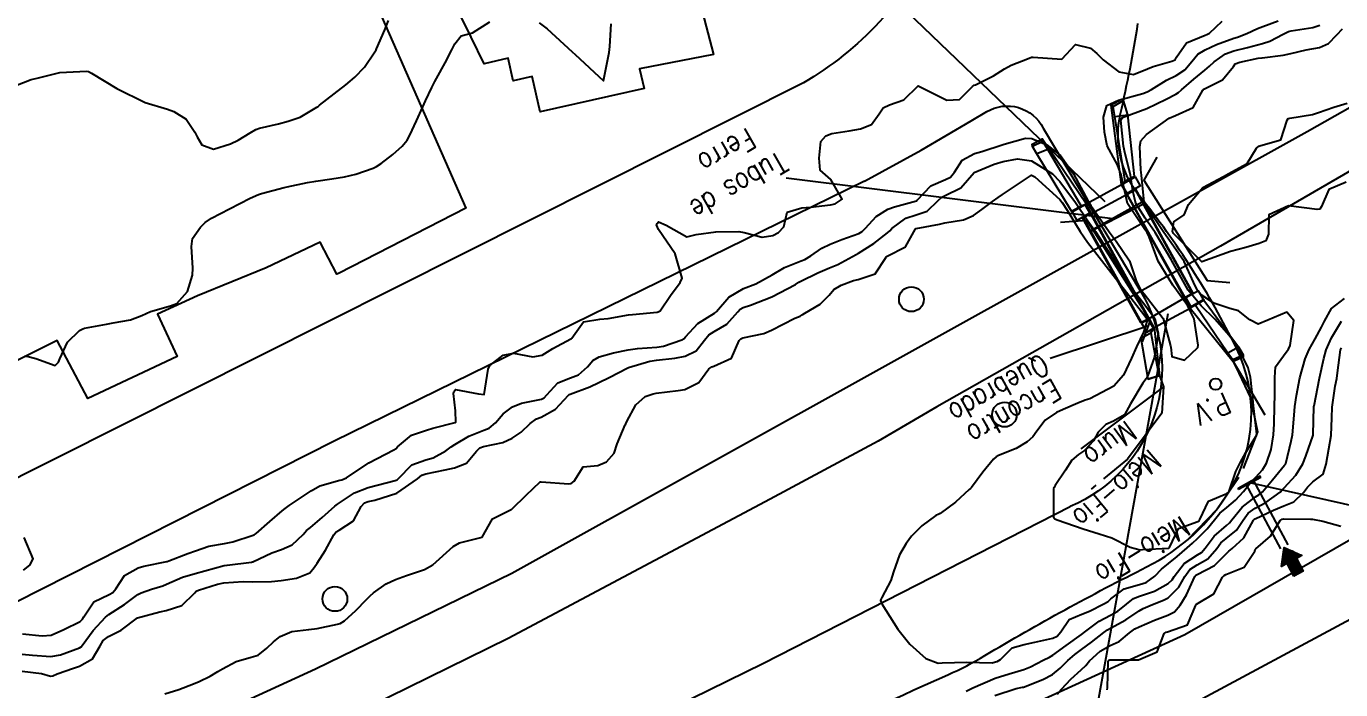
# Model space of a CAD drawing. Header units: metres. Extents: x 286371 to 293043, y 7462578 to 7466404.
# Drawn here: x 291016 to 291107.8, y 7463445.9 to 7463492.3 of the extents above; entities that cross this region are included whole.
import ezdxf

# ---------------------------------------------------------------- set-up
doc = ezdxf.new("R2010")
doc.units = ezdxf.units.M
doc.header["$MEASUREMENT"] = 0
doc.linetypes.add('CONTINUO', pattern=[0])
doc.linetypes.add('TRACEJADO', pattern=[8.7, 8, -0.7])
for name, color, linetype in [('Curvas de Nivel 1m', 11, 'Continuous'), ('Curvas de Nivel 5m', 15, 'Continuous'), ('Edificações', 30, 'Continuous'), ('Linha Férrea', 20, 'Continuous'), ('MEIO-FIO', 45, 'Continuous'), ('MURO', 30, 'Continuous'), ('P.I.', 45, 'CONTINUO'), ('P.V', 45, 'CONTINUO'), ('Pontes_Viadutos_Tubos', 190, 'Continuous'), ('Postes', 20, 'Continuous'), ('TEXTO', 45, 'Continuous'), ('TUBO', 45, 'Continuous'), ('Vias primárias', 230, 'Continuous')]:
    doc.layers.add(name, color=color, linetype=linetype)
doc.styles.add('ROMANS', font='romans', dxfattribs={"height": 0.2})

msp = doc.modelspace()

# ---------------------------------------------------------------- hatches: boundary and pattern name
at = {"layer": 'TEXTO'}
msp.add_hatch(color=256, dxfattribs=at).paths.add_polyline_path([(291104.57, 7463453.852), (291104.086, 7463454.744), (291103.708, 7463454.539), (291103.894, 7463455.872), (291105.113, 7463455.301), (291104.736, 7463455.096), (291105.219, 7463454.204)])

# ---------------------------------------------------------------- linework, layer by layer
at = {"layer": 'Curvas de Nivel 1m', "flags": 128}
for points, elevation in [([(291015.257, 7463488.143), (291016.316, 7463488.565), (291016.738, 7463488.648), (291018.324, 7463489.044), (291020.192, 7463489.15), (291020.326, 7463489.124), (291020.533, 7463489.011), (291022.308, 7463487.941), (291024.294, 7463486.954), (291025.857, 7463486.492), (291026.285, 7463486.338), (291027.151, 7463485.781), (291027.769, 7463484.894), (291027.922, 7463484.554), (291028.251, 7463484), (291029.073, 7463483.705), (291030.252, 7463484.063), (291030.782, 7463484.321), (291031.634, 7463484.834), (291032.017, 7463485.079), (291032.269, 7463485.154), (291033.615, 7463485.463), (291034.277, 7463485.64), (291035.126, 7463485.937), (291036.292, 7463486.623), (291036.375, 7463486.681), (291036.479, 7463486.762), (291037.497, 7463487.555), (291038.316, 7463488.198), (291038.609, 7463488.441), (291038.944, 7463488.725), (291039.625, 7463489.425), (291040.351, 7463490.494), (291040.423, 7463490.634), (291040.454, 7463490.703), (291041.045, 7463492.024), (291041.3, 7463492.691)], 713), ([(291015.686, 7463447.226), (291017.055, 7463447.054), (291017.682, 7463446.881), (291017.832, 7463446.892), (291018.138, 7463447.038), (291019.272, 7463447.439), (291019.692, 7463447.571), (291020.606, 7463448.095), (291021.136, 7463448.993), (291021.353, 7463449.356), (291021.724, 7463449.635), (291022.624, 7463450.078), (291023.744, 7463450.954), (291025.309, 7463451.373), (291025.752, 7463451.462), (291026.857, 7463451.808), (291027.771, 7463452.694), (291027.854, 7463452.812), (291028.015, 7463452.891), (291029.339, 7463453.312), (291029.782, 7463453.396), (291031.147, 7463453.481), (291031.784, 7463453.474), (291033.117, 7463453.482), (291033.785, 7463453.553), (291034.868, 7463453.709), (291035.794, 7463454.086), (291036.109, 7463454.46), (291036.302, 7463454.767), (291036.889, 7463455.687), (291037.469, 7463456.75), (291037.63, 7463456.955), (291037.839, 7463457.084), (291038.849, 7463457.729), (291039.377, 7463458.722), (291039.61, 7463458.977), (291039.87, 7463459.08), (291040.34, 7463459.174), (291041.879, 7463459.648), (291043.32, 7463460.653), (291043.635, 7463460.911), (291043.9, 7463461.008), (291045.249, 7463461.279), (291045.906, 7463461.434), (291046.754, 7463461.76), (291047.44, 7463462.592), (291047.685, 7463462.831), (291047.929, 7463462.913), (291049.288, 7463463.21), (291049.938, 7463463.493), (291050.57, 7463463.92), (291051.197, 7463464.536), (291051.641, 7463464.847), (291051.961, 7463464.97), (291052.957, 7463465.522), (291053.872, 7463466.496), (291053.927, 7463466.553), (291053.985, 7463466.578), (291055.372, 7463467.096), (291055.998, 7463467.394), (291056.72, 7463467.737), (291058.014, 7463468.408), (291058.029, 7463468.419), (291058.067, 7463468.434), (291059.545, 7463468.888), (291060.022, 7463468.956), (291061.314, 7463469.096), (291062.027, 7463469.243), (291062.795, 7463469.601), (291063.388, 7463470.354), (291063.675, 7463470.724), (291064.053, 7463470.956), (291064.927, 7463471.465), (291065.702, 7463472.32), (291065.874, 7463472.52), (291066.079, 7463472.639), (291066.581, 7463472.804), (291068.091, 7463473.381), (291069.727, 7463474.25), (291069.959, 7463474.394), (291070.107, 7463474.473), (291071.295, 7463475.048), (291072.122, 7463475.393), (291072.7, 7463475.631), (291073.721, 7463476.191), (291073.985, 7463476.338), (291074.138, 7463476.418), (291075.208, 7463477.109), (291076.16, 7463477.856), (291076.319, 7463477.995), (291076.477, 7463478.15), (291077.448, 7463478.862), (291078.179, 7463479.101), (291078.929, 7463479.367), (291079.71, 7463480.102), (291079.952, 7463480.344), (291080.2, 7463480.46), (291081.296, 7463480.99), (291082.21, 7463482.065), (291083.619, 7463482.658), (291084.236, 7463482.838), (291085.246, 7463483.012), (291086.237, 7463482.877), (291087.701, 7463481.982), (291088.216, 7463481.447), (291089.298, 7463479.958), (291090.175, 7463478.694), (291090.698, 7463477.936), (291091.828, 7463476.221), (291092.036, 7463475.916), (291092.122, 7463475.782), (291093.297, 7463473.896), (291094.079, 7463472.9), (291094.844, 7463471.873), (291095.07, 7463470.848), (291094.936, 7463469.871), (291094.789, 7463469.107), (291094.362, 7463467.879), (291094.24, 7463467.642), (291093.996, 7463467.343), (291093.142, 7463465.897), (291092.731, 7463465.134), (291091.956, 7463464.687), (291091.412, 7463464.463), (291090.882, 7463463.93), (291090.55, 7463463.32), (291089.925, 7463462.65), (291089.51, 7463462.361), (291089.056, 7463461.957), (291088.602, 7463461.266), (291087.887, 7463460.187), (291087.803, 7463460.058), (291087.77, 7463459.976), (291087.76, 7463458.071), (291087.776, 7463457.976), (291087.852, 7463457.867), (291088.027, 7463457.796), (291089.842, 7463457.16), (291090.947, 7463456.818), (291091.833, 7463456.528), (291093.127, 7463455.895), (291093.821, 7463455.701), (291093.989, 7463455.714), (291095.824, 7463455.818), (291095.847, 7463455.831), (291095.864, 7463455.854), (291096.497, 7463457.191), (291097.852, 7463457.675), (291097.941, 7463457.734), (291097.993, 7463457.822), (291098.595, 7463459.092), (291099.882, 7463459.636), (291099.98, 7463459.695), (291100.047, 7463459.792), (291100.508, 7463461.182), (291100.811, 7463461.781), (291101.201, 7463462.499), (291101.943, 7463463.687), (291101.963, 7463463.745), (291101.966, 7463463.764), (291101.948, 7463463.998), (291101.729, 7463465.768), (291101.708, 7463466.039), (291101.54, 7463467.771), (291101.369, 7463468.418), (291100.686, 7463469.785), (291100.047, 7463470.686), (291099.049, 7463471.81), (291098.078, 7463472.746), (291097.176, 7463473.838), (291096.122, 7463475.74), (291096.064, 7463475.855), (291095.996, 7463475.987), (291094.875, 7463477.874), (291094.169, 7463478.883), (291093.529, 7463479.894), (291093.309, 7463480.791), (291093.155, 7463481.9), (291092.776, 7463483.377), (291092.661, 7463483.908), (291092.462, 7463485.732), (291092.588, 7463485.91), (291094.294, 7463486.533), (291095.645, 7463487.198), (291096.309, 7463487.531), (291096.508, 7463487.645), (291096.719, 7463487.838), (291097.567, 7463488.584), (291098.335, 7463489.225), (291098.655, 7463489.494), (291098.991, 7463489.805), (291099.781, 7463490.365), (291100.356, 7463490.573), (291101.322, 7463490.807), (291102.364, 7463491.066), (291102.882, 7463491.232), (291103.812, 7463491.733), (291104.183, 7463491.921), (291104.378, 7463491.967), (291105.888, 7463492.195), (291106.384, 7463492.356)], 717), ([(291015.704, 7463448.406), (291016.426, 7463448.341), (291017.702, 7463448.245), (291018.373, 7463448.366), (291019.712, 7463448.855), (291019.81, 7463448.916), (291019.884, 7463449.012), (291020.668, 7463450.063), (291021.517, 7463450.988), (291021.632, 7463451.1), (291021.747, 7463451.177), (291022.848, 7463451.877), (291023.768, 7463452.571), (291024.016, 7463452.705), (291024.742, 7463452.94), (291025.517, 7463453.189), (291025.78, 7463453.294), (291026.899, 7463453.796), (291027.791, 7463454.056), (291028.457, 7463454.221), (291029.8, 7463454.601), (291030.023, 7463454.639), (291031.715, 7463454.836), (291031.789, 7463454.85), (291031.804, 7463454.851), (291033.132, 7463455.497), (291033.818, 7463455.731), (291034.57, 7463456.047), (291035.34, 7463456.782), (291035.575, 7463457.042), (291035.841, 7463457.262), (291036.656, 7463457.958), (291037.55, 7463458.749), (291037.726, 7463458.887), (291037.868, 7463458.995), (291038.913, 7463459.694), (291039.884, 7463460.062), (291041.753, 7463460.538), (291041.893, 7463460.591), (291041.992, 7463460.673), (291042.933, 7463461.635), (291043.914, 7463461.993), (291044.424, 7463462.129), (291045.307, 7463462.624), (291045.662, 7463462.885), (291045.931, 7463463.063), (291046.897, 7463463.643), (291047.946, 7463464.051), (291048.328, 7463464.199), (291048.761, 7463464.572), (291049.315, 7463465.213), (291049.971, 7463465.699), (291050.578, 7463465.943), (291051.98, 7463466.233), (291052.18, 7463466.322), (291052.349, 7463466.519), (291053.129, 7463467.375), (291054.002, 7463467.711), (291054.57, 7463467.922), (291055.19, 7463468.477), (291055.567, 7463468.925), (291056.025, 7463469.179), (291057.012, 7463469.467), (291058.033, 7463469.68), (291058.691, 7463469.768), (291060.036, 7463469.852), (291060.515, 7463469.92), (291061.784, 7463470.378), (291061.954, 7463470.468), (291062.047, 7463470.576), (291062.916, 7463471.507), (291064.072, 7463472.229), (291064.143, 7463472.273), (291064.207, 7463472.342), (291065.074, 7463473.345), (291066.099, 7463473.965), (291066.961, 7463474.297), (291068.114, 7463474.912), (291068.961, 7463475.422), (291070.129, 7463475.882), (291070.388, 7463475.982), (291070.813, 7463476.234), (291071.581, 7463476.784), (291072.147, 7463477.061), (291072.965, 7463477.389), (291074.158, 7463477.808), (291074.403, 7463477.938), (291074.634, 7463478.177), (291075.361, 7463478.982), (291076.184, 7463479.493), (291076.659, 7463479.676), (291078.193, 7463480.087), (291078.223, 7463480.095), (291078.248, 7463480.124), (291079.192, 7463481.127), (291080.216, 7463481.564), (291080.575, 7463481.732), (291080.835, 7463482.085), (291081.38, 7463482.934), (291082.244, 7463483.385), (291082.76, 7463483.543), (291084.254, 7463484.022), (291084.309, 7463484.034), (291085.804, 7463484.468), (291086.261, 7463484.434), (291087.299, 7463483.989), (291088.243, 7463483.245), (291089.173, 7463481.96), (291090.196, 7463480.052), (291090.253, 7463479.944), (291090.373, 7463479.759), (291091.658, 7463477.922), (291092.144, 7463477.277), (291093.064, 7463475.9), (291093.568, 7463474.426), (291093.836, 7463473.888), (291094.089, 7463473.58), (291095.438, 7463471.864), (291095.947, 7463469.944), (291095.952, 7463469.856), (291096.024, 7463469.208), (291096.91, 7463468.952), (291097.844, 7463469.827), (291097.862, 7463470.002), (291097.604, 7463471.831), (291097.138, 7463472.779), (291096.358, 7463473.85), (291096.099, 7463474.191), (291095.072, 7463475.87), (291094.456, 7463477.574), (291094.302, 7463477.882), (291094.157, 7463478.083), (291092.938, 7463479.903), (291092.556, 7463481.571), (291092.504, 7463481.91), (291092.234, 7463482.59), (291091.524, 7463483.925), (291091.319, 7463484.878), (291091.252, 7463485.93), (291091.488, 7463486.735), (291092.302, 7463487.112), (291094.007, 7463487.578), (291094.311, 7463487.697), (291094.614, 7463487.87), (291095.657, 7463488.521), (291096.329, 7463488.839), (291096.936, 7463489.234), (291097.435, 7463489.828), (291097.841, 7463490.333), (291098.356, 7463490.641), (291099.165, 7463491), (291100.369, 7463491.443), (291100.63, 7463491.521), (291101.279, 7463491.771), (291102.022, 7463492.117), (291102.382, 7463492.264), (291103.464, 7463492.662)], 716), ([(291015.865, 7463469.239), (291016.027, 7463469.239), (291016.639, 7463469.065), (291018.007, 7463468.572), (291018.242, 7463468.809), (291018.326, 7463469.04), (291018.856, 7463470.213), (291019.709, 7463471.019), (291019.924, 7463471.139), (291020.047, 7463471.185), (291021.578, 7463471.467), (291022.055, 7463471.553), (291023.26, 7463471.767), (291024.061, 7463472.063), (291024.664, 7463472.346), (291026.071, 7463472.752), (291026.507, 7463472.918), (291027.242, 7463473.756), (291027.603, 7463474.902), (291027.629, 7463475.386), (291027.523, 7463476.904), (291027.603, 7463477.451), (291028.164, 7463478.243), (291028.49, 7463478.567), (291028.935, 7463478.883), (291030.184, 7463479.536), (291031.624, 7463480.264), (291032.2, 7463480.532), (291032.415, 7463480.606), (291033.204, 7463480.809), (291033.993, 7463481.012), (291034.208, 7463481.064), (291035.625, 7463481.361), (291036.215, 7463481.467), (291037.328, 7463481.631), (291038.215, 7463481.763), (291039.002, 7463481.939), (291040.219, 7463482.369), (291040.446, 7463482.475), (291040.793, 7463482.696), (291041.598, 7463483.323), (291042.249, 7463483.91), (291042.591, 7463484.335), (291042.777, 7463484.667), (291043.252, 7463485.682), (291043.694, 7463486.653), (291043.879, 7463487.072), (291044.315, 7463488.012), (291044.533, 7463488.43), (291044.653, 7463488.64), (291045.255, 7463489.716), (291045.716, 7463490.624), (291045.919, 7463491.062), (291046.369, 7463491.622), (291047.153, 7463491.822), (291048.384, 7463492.584)], 714), ([(291025.665, 7463445.63), (291026.641, 7463445.939), (291027.676, 7463446.342), (291028.071, 7463446.496), (291028.832, 7463446.877), (291029.369, 7463447.189), (291029.692, 7463447.391), (291030.65, 7463447.9), (291031.704, 7463448.189), (291032.188, 7463448.346), (291032.798, 7463448.818), (291033.256, 7463449.277), (291033.727, 7463449.641), (291034.538, 7463449.987), (291035.735, 7463450.144), (291036.304, 7463450.197), (291037.74, 7463450.497), (291037.926, 7463450.557), (291038.228, 7463450.737), (291039.019, 7463451.461), (291039.767, 7463452.218), (291040.004, 7463452.478), (291040.24, 7463452.707), (291041.143, 7463453.334), (291041.788, 7463453.631), (291042.553, 7463453.913), (291043.799, 7463454.326), (291044.403, 7463454.642), (291045.824, 7463455.938), (291046.249, 7463456.187), (291047.834, 7463456.584), (291048.556, 7463457.871), (291049.863, 7463458.512), (291049.895, 7463458.523), (291049.932, 7463458.553), (291050.908, 7463459.509), (291051.893, 7463460.447), (291051.956, 7463460.46), (291053.891, 7463460.301), (291054.06, 7463460.323), (291054.273, 7463460.489), (291054.89, 7463461.499), (291055.911, 7463461.589), (291056.532, 7463461.838), (291057.056, 7463462.447), (291057.276, 7463463.102), (291057.832, 7463464.436), (291057.878, 7463464.513), (291057.957, 7463464.656), (291058.576, 7463465.824), (291059.225, 7463466.416), (291059.786, 7463466.609), (291059.988, 7463466.654), (291061.543, 7463466.829), (291061.992, 7463466.903), (291062.973, 7463467.386), (291063.677, 7463468.349), (291063.885, 7463468.477), (291064.017, 7463468.527), (291065.252, 7463469.099), (291065.789, 7463470.318), (291065.91, 7463470.452), (291066.047, 7463470.515), (291067.52, 7463470.825), (291068.055, 7463471.037), (291069.697, 7463471.88), (291070.071, 7463472.03), (291070.192, 7463472.123), (291070.389, 7463472.24), (291071.452, 7463472.855), (291072.093, 7463473.485), (291072.424, 7463473.885), (291072.926, 7463474.202), (291073.782, 7463474.517), (291074.11, 7463474.588), (291075.306, 7463474.977), (291076.07, 7463476.155), (291076.098, 7463476.192), (291076.135, 7463476.207), (291077.422, 7463476.859), (291078.126, 7463478.125), (291078.143, 7463478.146), (291078.164, 7463478.15), (291079.805, 7463478.464), (291080.171, 7463478.544), (291081.482, 7463478.768), (291082.179, 7463479.06), (291082.757, 7463479.484), (291083.506, 7463480.045), (291083.908, 7463480.329), (291084.201, 7463480.528), (291085.1, 7463481.132), (291086.222, 7463481.889), (291086.456, 7463481.766), (291088.197, 7463480.188), (291088.378, 7463479.972), (291088.73, 7463479.423), (291089.623, 7463477.953), (291090.149, 7463477.191), (291091.11, 7463475.93), (291092.106, 7463474.684), (291092.696, 7463473.905), (291094.068, 7463472.15), (291094.252, 7463471.882), (291094.298, 7463471.643), (291094.049, 7463470.913), (291093.561, 7463469.892), (291093.225, 7463469.099), (291092.645, 7463467.905), (291091.992, 7463467.142), (291090.298, 7463466.259), (291089.977, 7463466.149), (291089.459, 7463465.952), (291088.433, 7463465.501), (291087.964, 7463465.285), (291087.182, 7463464.76), (291086.611, 7463463.994), (291086.331, 7463463.606), (291085.933, 7463463.241), (291085.157, 7463462.785), (291083.918, 7463462.285), (291083.747, 7463462.207), (291083.579, 7463462.039), (291082.828, 7463461.123), (291082.024, 7463460.062), (291081.962, 7463459.984), (291081.882, 7463459.905), (291080.922, 7463459.025), (291079.856, 7463458.249), (291079.752, 7463458.2), (291079.535, 7463458.099), (291078.57, 7463457.387), (291077.832, 7463456.661), (291077.462, 7463456.132), (291077.013, 7463455.341), (291076.585, 7463454.153), (291076.388, 7463453.553), (291075.767, 7463452.359), (291075.697, 7463452.233), (291075.684, 7463452.166), (291075.761, 7463451.938), (291076.888, 7463450.147), (291077.719, 7463449.11), (291078.835, 7463448.117), (291079.699, 7463447.788), (291079.987, 7463447.813), (291081.701, 7463447.855), (291083.468, 7463447.807), (291083.701, 7463447.863), (291083.827, 7463447.907), (291084.063, 7463448.029), (291084.886, 7463448.847), (291085.72, 7463449.096), (291086.458, 7463449.258), (291087.727, 7463449.538), (291088.021, 7463449.679), (291088.276, 7463449.966), (291088.864, 7463450.841), (291089.753, 7463451.206), (291090.289, 7463451.404), (291091.293, 7463451.922), (291091.589, 7463452.095), (291091.769, 7463452.276), (291092.7, 7463452.98), (291093.785, 7463453.288), (291094.242, 7463453.423), (291094.851, 7463453.869), (291095.314, 7463454.35), (291095.807, 7463454.735), (291096.417, 7463455.243), (291097.099, 7463455.835), (291097.488, 7463456.17), (291097.834, 7463456.485), (291098.493, 7463457.166), (291099.008, 7463457.807), (291099.391, 7463458.271), (291099.867, 7463458.648), (291100.485, 7463459.175), (291101.051, 7463459.777), (291101.416, 7463460.247), (291101.899, 7463460.788), (291102.367, 7463461.297), (291102.653, 7463461.753), (291102.975, 7463462.703), (291103.149, 7463463.746), (291103.191, 7463464.511), (291103.2, 7463465.746), (291103.232, 7463466.5), (291103.229, 7463467.746), (291103.273, 7463468.488), (291104.031, 7463469.51), (291104.177, 7463469.732), (291104.291, 7463469.982), (291104.554, 7463471.717), (291104.073, 7463472.307), (291102.746, 7463471.751), (291102.06, 7463471.464), (291101.49, 7463471.773), (291100.694, 7463472.403), (291100.076, 7463472.571), (291098.964, 7463472.928), (291098.089, 7463473.517), (291097.819, 7463473.829), (291097.54, 7463474.395), (291096.886, 7463475.843), (291096.14, 7463476.928), (291095.476, 7463477.865), (291094.182, 7463479.771), (291094.114, 7463479.886), (291094.09, 7463479.982), (291093.907, 7463481.889), (291093.869, 7463482.251), (291093.796, 7463483.891), (291093.864, 7463484.286), (291094.267, 7463484.723), (291095.849, 7463485.853), (291096.287, 7463486.036), (291097.52, 7463486.602), (291098.206, 7463487.816), (291098.252, 7463487.878), (291098.316, 7463487.915), (291099.583, 7463488.537), (291100.339, 7463489.48), (291100.457, 7463489.668), (291100.783, 7463489.778), (291102.06, 7463490.047), (291102.349, 7463490.085), (291103.823, 7463490.261), (291104.354, 7463490.38), (291105.432, 7463490.634), (291106.361, 7463490.808), (291106.975, 7463491.076), (291107.57, 7463491.677), (291107.955, 7463492.096)], 718), ([(291051.815, 7463492.533), (291052.378, 7463492.105), (291054.129, 7463490.498), (291054.341, 7463490.299), (291056.314, 7463488.464), (291056.714, 7463490.457), (291056.763, 7463490.869), (291056.843, 7463492.455)], 714), ([(291108.21, 7463481.4), (291107.007, 7463480.878), (291106.482, 7463479.69), (291106.365, 7463479.508), (291106.181, 7463479.472), (291104.184, 7463479.724), (291102.807, 7463479.112), (291102.796, 7463477.745), (291102.599, 7463477.296), (291102.144, 7463477.099), (291101.195, 7463476.828), (291100.135, 7463476.552), (291098.124, 7463475.824), (291096.153, 7463477.805), (291096.115, 7463477.855), (291096.072, 7463477.939), (291096.166, 7463478.618), (291096.904, 7463479.112), (291097.191, 7463479.839), (291098.202, 7463481.006), (291099.635, 7463481.793), (291100.01, 7463481.995), (291100.219, 7463482.101), (291101.308, 7463482.688), (291101.943, 7463483.759), (291102.103, 7463483.901), (291102.248, 7463483.942), (291103.648, 7463484.342), (291104.09, 7463485.727), (291104.166, 7463485.836), (291104.277, 7463485.869), (291105.86, 7463486.124), (291106.285, 7463486.262), (291107.345, 7463486.627), (291108.293, 7463486.919)], 719), ([(291081.67, 7463445.827), (291082.118, 7463446.066), (291083.685, 7463446.742), (291084.675, 7463447.034), (291085.694, 7463447.337), (291086.165, 7463447.529), (291087.046, 7463447.984), (291087.477, 7463448.208), (291087.71, 7463448.341), (291088.659, 7463449.021), (291089.732, 7463449.788), (291089.823, 7463449.853), (291089.929, 7463449.942), (291090.948, 7463450.724), (291091.752, 7463451.136), (291092.26, 7463451.403), (291092.858, 7463451.898), (291093.355, 7463452.306), (291093.773, 7463452.463), (291094.824, 7463452.823), (291095.786, 7463453.349), (291096.046, 7463453.595), (291096.203, 7463453.848), (291096.891, 7463454.755), (291097.817, 7463455.348), (291098.115, 7463455.524), (291098.363, 7463455.816), (291098.991, 7463456.653), (291099.848, 7463457.396), (291100.06, 7463457.582), (291100.215, 7463457.789), (291100.955, 7463458.691), (291101.879, 7463459.406), (291102.102, 7463459.54), (291102.364, 7463459.757), (291103.06, 7463460.584), (291103.912, 7463461.606), (291103.972, 7463461.674), (291104.001, 7463461.733), (291104.38, 7463463.286), (291104.467, 7463463.727), (291104.581, 7463465.109), (291104.63, 7463465.725), (291104.742, 7463466.476), (291104.986, 7463467.715), (291105.356, 7463469.04), (291105.635, 7463469.702), (291106.045, 7463470.452), (291106.495, 7463471.251), (291106.698, 7463471.685), (291107.191, 7463472.564), (291108.088, 7463473.272)], 719), ([(291088.014, 7463445.625), (291088.32, 7463445.965), (291088.974, 7463446.666), (291089.695, 7463447.322), (291090.015, 7463447.624), (291090.279, 7463447.936), (291091.023, 7463448.616), (291091.72, 7463449.005), (291092.343, 7463449.287), (291093.074, 7463449.894), (291093.45, 7463450.177), (291093.741, 7463450.33), (291094.819, 7463450.797), (291095.753, 7463451.131), (291096.228, 7463451.377), (291096.608, 7463451.842), (291097.058, 7463452.552), (291097.638, 7463453.827), (291097.7, 7463453.921), (291097.796, 7463453.977), (291099.016, 7463454.596), (291099.818, 7463455.389), (291100.006, 7463455.607), (291100.259, 7463455.788), (291101.069, 7463456.543), (291101.748, 7463457.766), (291101.79, 7463457.83), (291101.856, 7463457.872), (291103.148, 7463458.462), (291103.87, 7463458.765), (291104.549, 7463459.049), (291105.244, 7463459.714), (291105.515, 7463460.084), (291105.895, 7463460.446), (291106.619, 7463460.978), (291106.828, 7463461.691), (291107.003, 7463462.756), (291107.178, 7463463.68), (291107.207, 7463464.924), (291107.236, 7463465.679), (291107.444, 7463467.124), (291107.554, 7463467.671), (291107.618, 7463468.062), (291107.824, 7463469.668), (291107.88, 7463469.824)], 721), ([(291091.52, 7463445.917), (291091.533, 7463446.06), (291091.59, 7463447.916), (291091.637, 7463447.983), (291091.705, 7463448.011), (291093.575, 7463448.017), (291093.706, 7463448.021), (291095.016, 7463448.564), (291095.5, 7463449.858), (291095.634, 7463449.958), (291095.736, 7463449.979), (291097.121, 7463450.456), (291097.716, 7463451.825), (291097.73, 7463451.859), (291097.765, 7463451.905), (291098.964, 7463452.619), (291099.569, 7463453.798), (291099.682, 7463453.909), (291099.797, 7463453.966), (291101.083, 7463454.497), (291101.822, 7463455.618), (291101.863, 7463455.724), (291101.909, 7463455.763), (291102.933, 7463456.652), (291103.606, 7463457.738), (291103.746, 7463457.846), (291103.856, 7463457.874), (291105.729, 7463457.833), (291105.856, 7463457.832), (291106.58, 7463457.694), (291107.849, 7463457.348)], 722), ([(291015.792, 7463454.288), (291016.241, 7463454.624), (291016.471, 7463455.064), (291015.826, 7463456.563)], 714)]:
    msp.add_lwpolyline(points, dxfattribs=dict(at, elevation=elevation))
at = {"layer": 'Curvas de Nivel 5m', "flags": 128}
for points, elevation in [([(291015.725, 7463449.831), (291017.094, 7463449.683), (291017.725, 7463449.742), (291018.618, 7463450.144), (291019.739, 7463450.704), (291019.905, 7463450.849), (291020.007, 7463451.01), (291020.7, 7463452.061), (291021.768, 7463452.588), (291022.032, 7463452.719), (291022.25, 7463452.977), (291022.849, 7463453.908), (291023.797, 7463454.452), (291024.194, 7463454.552), (291025.803, 7463454.882), (291025.839, 7463454.889), (291025.955, 7463454.922), (291027.277, 7463455.437), (291027.815, 7463455.639), (291028.745, 7463455.956), (291029.823, 7463456.152), (291030.417, 7463456.264), (291031.832, 7463456.73), (291031.909, 7463456.757), (291032.054, 7463456.831), (291032.995, 7463457.669), (291033.858, 7463458.433), (291034.065, 7463458.597), (291034.349, 7463458.797), (291035.257, 7463459.4), (291035.88, 7463459.831), (291036.487, 7463460.163), (291037.891, 7463460.556), (291038.04, 7463460.594), (291038.368, 7463460.737), (291039.91, 7463461.773), (291041.658, 7463462.678), (291041.828, 7463462.773), (291041.927, 7463462.886), (291042.898, 7463463.702), (291043.945, 7463464.059), (291044.386, 7463464.2), (291045.954, 7463464.587), (291045.973, 7463464.595), (291045.998, 7463464.614), (291045.966, 7463465.406), (291045.847, 7463466.616), (291045.863, 7463466.739), (291045.988, 7463466.895), (291047.587, 7463466.59), (291047.984, 7463466.562), (291048.266, 7463468.325), (291048.374, 7463468.579), (291049.297, 7463469.293), (291050.027, 7463469.436), (291051.369, 7463469.189), (291052.026, 7463469.293), (291052.772, 7463469.774), (291054.043, 7463470.449), (291054.074, 7463470.464), (291054.103, 7463470.494), (291054.912, 7463471.631), (291056.064, 7463471.811), (291056.653, 7463471.867), (291058.069, 7463472.122), (291058.353, 7463472.147), (291060.072, 7463472.297), (291060.15, 7463472.326), (291060.267, 7463472.402), (291061.001, 7463473.48), (291061.683, 7463474.381), (291061.812, 7463474.675), (291061.335, 7463476.386), (291060.159, 7463478.092), (291060.026, 7463478.407), (291060.061, 7463478.511), (291060.167, 7463478.61), (291060.698, 7463478.396), (291062.152, 7463477.574), (291062.784, 7463477.735), (291064.158, 7463477.912), (291065.778, 7463477.932), (291066.157, 7463477.866), (291067.406, 7463477.543), (291068.155, 7463477.674), (291068.554, 7463477.873), (291068.911, 7463478.263), (291069.148, 7463479.291), (291070.184, 7463479.587), (291070.788, 7463479.632), (291072.188, 7463479.798), (291072.514, 7463479.885), (291073, 7463480.202), (291072.214, 7463481.57), (291071.464, 7463482.226), (291071.395, 7463483.068), (291071.516, 7463484.226), (291071.858, 7463484.623), (291072.263, 7463484.779), (291073.494, 7463484.968), (291074.268, 7463485.117), (291075.036, 7463485.409), (291075.577, 7463486.165), (291075.864, 7463486.588), (291076.293, 7463486.782), (291077.298, 7463487.14), (291078.314, 7463488.124), (291080.299, 7463487.107), (291081.206, 7463487.175), (291082.112, 7463488.067), (291082.22, 7463488.162), (291082.316, 7463488.201), (291083.564, 7463488.808), (291084.333, 7463489.311), (291084.802, 7463489.562), (291085.946, 7463490.01), (291086.238, 7463490.113), (291086.346, 7463490.121), (291088.344, 7463489.974), (291089.312, 7463491.008), (291090.356, 7463490.757), (291090.783, 7463490.368), (291091.228, 7463489.931), (291092.332, 7463489.105), (291093.345, 7463488.91), (291094.335, 7463489.303), (291094.737, 7463489.469), (291096.041, 7463489.849), (291096.259, 7463489.932), (291096.348, 7463490.116), (291097.067, 7463491.13), (291098.372, 7463491.668), (291098.487, 7463491.698), (291098.667, 7463491.81), (291099.54, 7463492.644)], 715), ([(291083.666, 7463445.528), (291085.157, 7463446.012), (291085.589, 7463446.093), (291085.676, 7463446.114), (291087.027, 7463446.641), (291087.689, 7463446.982), (291088.241, 7463447.421), (291088.772, 7463447.958), (291089.264, 7463448.397), (291089.716, 7463448.728), (291090.417, 7463449.241), (291091.277, 7463449.921), (291091.538, 7463450.117), (291091.739, 7463450.223), (291092.828, 7463450.818), (291093.757, 7463451.436), (291094.041, 7463451.599), (291094.687, 7463451.871), (291095.453, 7463452.175), (291095.772, 7463452.352), (291096.53, 7463453.096), (291096.943, 7463453.837), (291097.296, 7463454.337), (291097.806, 7463454.648), (291098.556, 7463455.071), (291099.168, 7463455.804), (291099.446, 7463456.184), (291099.835, 7463456.495), (291100.555, 7463457.072), (291101.018, 7463457.777), (291101.374, 7463458.259), (291101.867, 7463458.612), (291102.608, 7463459.018), (291103.601, 7463459.739), (291103.74, 7463459.883), (291103.889, 7463460.042), (291104.703, 7463460.921), (291105.197, 7463461.715), (291105.398, 7463462.236), (291105.91, 7463463.705), (291105.916, 7463463.733), (291105.966, 7463465.705), (291105.975, 7463465.769), (291106.362, 7463467.689), (291106.653, 7463469.057), (291106.821, 7463469.683), (291107.201, 7463470.522), (291107.893, 7463471.667)], 720)]:
    msp.add_lwpolyline(points, dxfattribs=dict(at, elevation=elevation))
at = {"layer": 'Edificações'}
for points in [[(291061.306, 7463500.649), (291064.004, 7463490.308), (291058.842, 7463489.319), (291059.155, 7463487.934), (291051.903, 7463486.293), (291051.343, 7463488.766), (291050.016, 7463488.466), (291049.658, 7463490.047), (291047.985, 7463489.668), (291047.069, 7463491.525), (291044.658, 7463496.412)], [(291039.636, 7463495.65), (291046.704, 7463479.583), (291037.851, 7463475.032), (291037.673, 7463474.954), (291036.528, 7463477.192), (291032.735, 7463475.404), (291027.941, 7463473.448), (291025.16, 7463472.17), (291026.537, 7463469.219), (291020.286, 7463466.264), (291018.144, 7463470.332), (291009.251, 7463465.877)]]:
    msp.add_lwpolyline(points, dxfattribs=at)
at = {"layer": 'Linha Férrea'}
for points in [[(290919.842, 7463412.441), (290935.648, 7463415.014), (290951.543, 7463418.171), (290960.678, 7463420.334), (290987.302, 7463427.574), (290990.984, 7463428.904), (290995.365, 7463430.486), (291006.87, 7463434.64), (291028.827, 7463444.006), (291036.196, 7463447.394), (291049.924, 7463454.063), (291089.874, 7463476.256), (291098.31, 7463480.942), (291105.48, 7463484.925), (291128.205, 7463497.81), (291144.945, 7463508.083), (291149.481, 7463510.645), (291163.129, 7463517.691), (291192.727, 7463534.328)], [(291187.122, 7463526.668), (291150.241, 7463506.394), (291099.437, 7463476.925), (291079.623, 7463465.691), (291075.507, 7463463.285), (291067.956, 7463459.247), (291049.651, 7463449.503), (291038.516, 7463444.032), (291029.243, 7463439.782), (291021.601, 7463436.279), (291018.841, 7463435.014), (291013.164, 7463432.411), (290996.245, 7463426.695), (290984.891, 7463422.859), (290980.875, 7463421.454), (290972.358, 7463419.072), (290964.755, 7463417.058), (290952.974, 7463413.938), (290942.248, 7463411.911), (290936.073, 7463410.73), (290930.251, 7463409.756), (290925.737, 7463409.044)]]:
    msp.add_lwpolyline(points, dxfattribs=at)
at = {"layer": 'MEIO-FIO', "linetype": 'TRACEJADO', "flags": 128}
for points in [[(291100.319, 7463468.867), (291100.71, 7463468.044), (291101.527, 7463466.313), (291102.024, 7463463.948), (291100.883, 7463460.996), (291099.195, 7463458.544), (291097.1, 7463456.368)], [(291095.447, 7463467.081), (291095.331, 7463465.249), (291092.925, 7463462.044), (291090.385, 7463459.949)]]:
    msp.add_lwpolyline(points, dxfattribs=at)
at = {"layer": 'MURO', "linetype": 'CONTINUO'}
for points in [[(291100.319, 7463468.867, 716.063), (291101.458, 7463466.954, 716.666)], [(291095.173, 7463467.875, 715.89), (291095.447, 7463467.081, 715.98), (291089.672, 7463462.748, 716.765)], [(291101.458, 7463466.954, 716.666), (291102.523, 7463465.133, 716.869)], [(291102.263, 7463460.754, 718.907), (291102.195, 7463460.846, 717.845), (291100.669, 7463459.991, 716.816), (291100.694, 7463459.913, 718.904)], [(291102.263, 7463460.754, 718.907), (291100.694, 7463459.913, 718.904)]]:
    msp.add_polyline3d(points, dxfattribs=at)
at = {"layer": 'P.I.', "linetype": 'CONTINUO'}
for points in [[(291092.666, 7463487.093, 717.359), (291092.509, 7463487.159, 715.603), (291091.796, 7463486.769, 715.148)], [(291092.521, 7463481.216, 715.415), (291091.796, 7463486.769, 715.148), (291091.928, 7463486.685, 717.432)], [(291092.058, 7463485.968, 717.49), (291091.928, 7463486.685, 717.432), (291092.666, 7463487.093, 717.359)], [(291093.423, 7463481.794, 718.511), (291092.955, 7463486.087, 717.459), (291092.666, 7463487.093, 717.359)], [(291092.778, 7463481.468, 718.601), (291092.058, 7463485.968, 717.49), (291092.955, 7463486.087, 717.459)], [(291086.294, 7463483.882, 717.39), (291086.262, 7463484.049, 715.822), (291086.976, 7463484.416, 715.167)], [(291087.366, 7463483.673, 717.459), (291087.026, 7463484.236, 717.391), (291086.294, 7463483.882, 717.39)], [(291089.03, 7463479.354, 718.531), (291086.602, 7463483.368, 717.423), (291086.294, 7463483.882, 717.39)], [(291090.05, 7463479.871, 715.438), (291086.976, 7463484.416, 715.167), (291087.026, 7463484.236, 717.391)], [(291089.696, 7463479.743, 718.552), (291087.366, 7463483.673, 717.459), (291086.602, 7463483.368, 717.423)], [(291090.05, 7463479.871, 715.438), (291092.521, 7463481.216, 715.415)], [(291093.463, 7463481.756, 718.963), (291093.423, 7463481.794, 718.511), (291092.778, 7463481.468, 718.601), (291092.521, 7463481.216, 715.415), (291092.545, 7463481.217, 719.138)], [(291097.323, 7463472.587, 715.752), (291092.521, 7463481.216, 715.415)], [(291090.369, 7463479.181, 718.274), (291092.922, 7463480.557, 718.287)], [(291097.008, 7463473.296, 719.182), (291096.976, 7463473.326, 718.339), (291092.922, 7463480.557, 718.287), (291092.911, 7463480.593, 719.154)], [(291092.922, 7463480.557, 718.287), (291093.474, 7463480.858, 718.307), (291097.48, 7463473.618, 718.378), (291096.976, 7463473.326, 718.339)], [(291097.48, 7463473.618, 718.378), (291097.531, 7463473.632, 719), (291093.511, 7463480.898, 718.831), (291093.474, 7463480.858, 718.307)], [(291089.071, 7463479.285, 719.141), (291089.03, 7463479.354, 718.531), (291089.696, 7463479.743, 718.552), (291090.05, 7463479.871, 715.438), (291089.988, 7463479.811, 719.066)], [(291090.369, 7463479.181, 718.274), (291089.836, 7463478.902, 718.293), (291093.901, 7463471.609, 718.347), (291094.405, 7463471.841, 718.311)], [(291094.808, 7463471.236, 715.745), (291090.05, 7463479.871, 715.438)], [(291094.384, 7463471.807, 718.585), (291094.405, 7463471.841, 718.311), (291090.369, 7463479.181, 718.274), (291090.314, 7463479.244, 719.077)], [(291093.901, 7463471.609, 718.347), (291093.858, 7463471.578, 718.764), (291089.79, 7463478.888, 718.916), (291089.836, 7463478.902, 718.293)], [(291094.405, 7463471.841, 718.311), (291096.976, 7463473.326, 718.339)], [(291098.247, 7463473.185, 719.192), (291098.262, 7463473.133, 718.782), (291097.688, 7463472.796, 718.81), (291097.323, 7463472.587, 715.752), (291097.37, 7463472.675, 719.18)], [(291097.688, 7463472.796, 718.81), (291099.955, 7463469.457, 718.04), (291100.685, 7463469.895, 718.039)], [(291098.262, 7463473.133, 718.782), (291100.685, 7463469.895, 718.039), (291101.025, 7463469.336, 718.042)], [(291094.808, 7463471.236, 715.745), (291097.323, 7463472.587, 715.752)], [(291097.323, 7463472.587, 715.752), (291100.319, 7463468.867, 716.063), (291100.305, 7463469.004, 718.05)], [(291093.856, 7463470.495, 718.694), (291094.567, 7463470.865, 718.777), (291094.808, 7463471.236, 715.745)], [(291094.808, 7463471.236, 715.745), (291094.755, 7463471.189, 718.59), (291094.585, 7463471.067, 718.572)], [(291094.808, 7463471.236, 715.745), (291095.173, 7463467.875, 715.89), (291095.119, 7463467.889, 718.403)], [(291093.856, 7463470.495, 718.694), (291094.36, 7463467.652, 718.357), (291095.119, 7463467.889, 718.403)], [(291094.567, 7463470.865, 718.777), (291095.119, 7463467.889, 718.403)], [(291099.955, 7463469.457, 718.04), (291100.305, 7463469.004, 718.05), (291101.025, 7463469.336, 718.042)], [(291101.025, 7463469.336, 718.042), (291101.023, 7463469.17, 716.982), (291100.319, 7463468.867, 716.063)], [(291094.36, 7463467.652, 718.357), (291094.375, 7463467.619, 718.114), (291095.173, 7463467.875, 715.89)]]:
    msp.add_polyline3d(points, dxfattribs=at)
for points in [[(291092.911, 7463480.593, 719.154), (291092.545, 7463481.217, 719.138), (291093.463, 7463481.756, 718.963), (291093.83, 7463481.131, 718.955)], [(291089.988, 7463479.811, 719.066), (291089.071, 7463479.285, 719.141), (291089.397, 7463478.718, 719.092), (291090.314, 7463479.244, 719.077)], [(291097.37, 7463472.675, 719.18), (291098.247, 7463473.185, 719.192), (291097.886, 7463473.807, 719.234), (291097.008, 7463473.296, 719.182)], [(291094.755, 7463471.189, 718.59), (291094.384, 7463471.807, 718.585), (291093.915, 7463471.526, 718.585), (291094.286, 7463470.907, 718.593)]]:
    msp.add_polyline3d(points, close=True, dxfattribs=at)
at = {"layer": 'P.V', "linetype": 'CONTINUO'}
msp.add_circle((291099.097, 7463467.274, 716.162), 0.4, dxfattribs=at)
at = {"layer": 'Pontes_Viadutos_Tubos'}
for points in [[(291094.985, 7463483.126), (291094.083, 7463481.531), (291098.505, 7463474.524), (291100.084, 7463474.384)], [(291088.259, 7463478.601), (291090.087, 7463478.728), (291094.508, 7463471.722), (291093.956, 7463470.235)]]:
    msp.add_lwpolyline(points, dxfattribs=at)
at = {"layer": 'Postes'}
for centre in [(291077.835, 7463473.209), (291084.342, 7463465.153), (291037.549, 7463452.27)]:
    msp.add_circle(centre, 0.866, dxfattribs=at)
at = {"layer": 'TEXTO', "linetype": 'CONTINUO', "flags": 128}
for points in [[(291104.8, 7463454.978), (291103.81, 7463455.271)], [(291104.742, 7463455.099), (291103.824, 7463455.372)], [(291104.866, 7463455.167), (291103.838, 7463455.472)], [(291104.99, 7463455.234), (291103.852, 7463455.572)], [(291105.107, 7463455.304), (291103.866, 7463455.672)], [(291104.501, 7463455.588), (291103.88, 7463455.772)], [(291103.713, 7463454.57), (291103.747, 7463454.56)], [(291103.727, 7463454.67), (291103.872, 7463454.627)], [(291103.741, 7463454.771), (291103.996, 7463454.695)], [(291105.07, 7463454.481), (291103.755, 7463454.871)], [(291105.002, 7463454.605), (291103.769, 7463454.971)], [(291104.935, 7463454.729), (291103.783, 7463455.071)], [(291104.867, 7463454.853), (291103.797, 7463455.171)], [(291105.137, 7463454.356), (291104.135, 7463454.654)], [(291105.204, 7463454.232), (291104.202, 7463454.529)], [(291105.123, 7463454.152), (291104.27, 7463454.405)], [(291104.337, 7463454.281), (291104.999, 7463454.084)], [(291104.405, 7463454.156), (291104.874, 7463454.017)], [(291104.472, 7463454.032), (291104.75, 7463453.949)], [(291104.539, 7463453.908), (291104.626, 7463453.882)]]:
    msp.add_lwpolyline(points, dxfattribs=at)
at = {"layer": 'TEXTO', "linetype": 'CONTINUO'}
for points in [[(291091.372, 7463480.017, 0), (290925.387, 7463639.284, 0)], [(291069.092, 7463481.683, 0), (291091.916, 7463478.843, 0)], [(291081.66, 7463393.92, 0), (291095.781, 7463472.214, 0)], [(291094.415, 7463471.355, 0), (291087.536, 7463469.069, 0)], [(291145.218, 7463450.57, 0), (291101.48, 7463460.39, 0)]]:
    msp.add_polyline3d(points, dxfattribs=at)
msp.add_polyline3d([(291104.57, 7463453.852, 0), (291104.086, 7463454.744, 0), (291103.708, 7463454.539, 0), (291103.894, 7463455.872, 0), (291105.113, 7463455.301, 0), (291104.736, 7463455.096, 0), (291105.219, 7463454.204, 0)], close=True, dxfattribs=at)
at = {"layer": 'TUBO', "linetype": 'TRACEJADO', "flags": 128}
for points in [[(291090.319, 7463477.943), (291094.049, 7463479.867)], [(291090.321, 7463477.995), (291093.96, 7463480.004)], [(291101.193, 7463460.292), (291103.62, 7463455.766)], [(291101.722, 7463460.575), (291104.149, 7463456.049)]]:
    msp.add_lwpolyline(points, dxfattribs=at)
at = {"layer": 'Vias primárias'}
for points in [[(291074.567, 7463481.452), (291037.501, 7463463.292), (291007.791, 7463448.266, -0.04515), (290990.858, 7463442.244, 0.007427), (290979.276, 7463439.085, -0.078284), (290862.477, 7463424.424, -0.038343), (290811.416, 7463429.962, -0.030043), (290739.938, 7463447.814, -0.052909), (290678.786, 7463474.431), (290665.011, 7463482.249), (290648.745, 7463491.741), (290627.347, 7463505.672), (290613.528, 7463514.772), (290591.527, 7463528.254), (290537.156, 7463563.596), (290523.653, 7463572.269), (290511.353, 7463580.287, -0.082592), (290484.378, 7463602.942, -0.037903), (290461.566, 7463634.123), (290442.851, 7463664.249)], [(290989.663, 7463580.313), (291052.573, 7463547.329, -0.16836), (291071.335, 7463527.526), (291077.263, 7463509.33), (291078.432, 7463505.58, -0.264606), (291075.591, 7463492.566, -0.070668), (291070.284, 7463488.323), (291008.427, 7463457.254), (291000.796, 7463453.83), (290999.265, 7463453.208, -0.306088), (290994.522, 7463454.209), (290983.783, 7463477.35), (290960.212, 7463529.015), (290959.292, 7463530.903, -0.262322), (290959.505, 7463534.479, 0.013067), (290977.794, 7463565.71, 0.051863), (290978.879, 7463568.403, -0.025138), (290981.971, 7463577.435, -0.511516), (290989.663, 7463580.313, -0.342025)], [(291011.691, 7463409.28, 0.062368), (291021.673, 7463404.467, 0.193454), (291038.687, 7463407.33), (291041.127, 7463408.674), (291047.047, 7463412.051, 0.087498), (291049.353, 7463414.383, 0.050676), (291052.973, 7463420.95, -0.11221), (291054.31, 7463422.798, -0.071301), (291062.92, 7463428.425), (291091.892, 7463441.939), (291114.181, 7463453.909), (291154.135, 7463477.035), (291171.209, 7463486.082, -0.014279), (291203.672, 7463499.662)], [(291018.684, 7463414.873), (291019.455, 7463415.49, -0.060515), (291032.61, 7463423.622, 0.012735), (291055.506, 7463434.917, -0.016245), (291080.381, 7463446.972, 0.029703), (291082.977, 7463448.318, -0.018224), (291094.272, 7463454.505, 0.139899), (291100.062, 7463459.819, 0.257111), (291100.53, 7463469.829, 0.055526), (291093.759, 7463480.452, -0.230248), (291092.445, 7463486.176, 0.017516), (291093.666, 7463492.464)], [(291074.567, 7463481.452), (291078.523, 7463483.631), (291082.016, 7463485.677), (291083.101, 7463486.319, -0.434231), (291087.049, 7463485.161), (291093.873, 7463473.733, -0.456284), (291088.938, 7463458.735, 9.239098)], [(291116.69, 7463461.098), (291096.943, 7463449.771), (291068.063, 7463436.566), (291057.874, 7463432.005), (291050.697, 7463428.952, 0.042755), (291022.899, 7463414.205, -0.382287), (291018.684, 7463414.873, -4.294882)], [(290920.781, 7463362.971), (290930.187, 7463366.611), (290948.541, 7463375.082), (290973.872, 7463389.548), (290981.196, 7463394.594), (291002.152, 7463409.592, 0.021055), (291020.469, 7463423.906, -0.025305), (291031.322, 7463429.8), (291041.066, 7463434.82), (291067.504, 7463447.783), (291088.938, 7463458.735)]]:
    msp.add_lwpolyline(points, format="xyb", dxfattribs=at)

# ---------------------------------------------------------------- texts
at = {"layer": 'TEXTO', "style": 'ROMANS', "width": 0.8}
for s, rotation, p in [('Ferro', 210, (291066.362, 7463485.232)), ('Tubos de', 210, (291068.577, 7463483.59)), ('Quebrado', 209.5708, (291086.895, 7463469.443)), ('Encontro', 209.5708, (291087.727, 7463467.694)), ('P.V', 203.55076, (291099.727, 7463466.753)), ('Muro', 216.16779, (291092.839, 7463464.782)), ('Meio-Fio', 219.94076, (291094.479, 7463462.807)), ('Meio-Fio', 210.98831, (291096.69, 7463458.105))]:
    msp.add_text(s, height=1.5, rotation=rotation, dxfattribs=at).set_placement(p)

doc.saveas('drawing.dxf')
